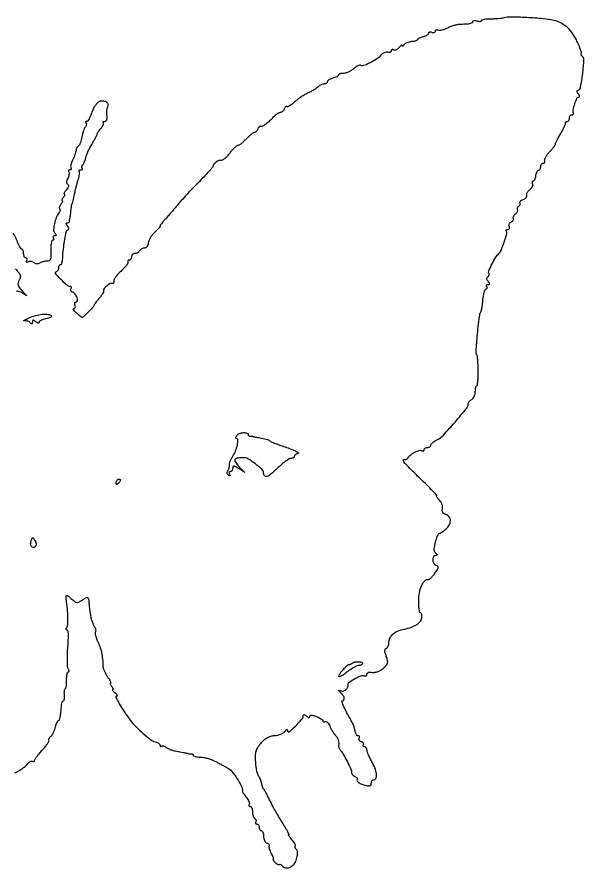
# Model space of a CAD drawing. Extents: x 0 to 511, y 0 to 408.
# Drawn here: x 253 to 510.6, y 22 to 408.4 of the extents above; entities that cross this region are included whole.
import ezdxf

# ---------------------------------------------------------------- set-up
doc = ezdxf.new("R2010")
doc.units = 0

msp = doc.modelspace()

# ---------------------------------------------------------------- linework, layer by layer
for points in [[(252, 65.197082, 0.017173), (253.819434, 66.208484, 0.017166), (255.565411, 67.342495, 0.017273), (257.01829, 68.435318, 0.062648), (257.818422, 69.26673, -0.047221), (258.391688, 69.900305, -0.063617), (259.023209, 70.345357, -0.079692), (259.613982, 70.546251, -0.182567), (260.068422, 70.457713, 0.082728), (260.424372, 70.312024, 0.161348), (260.726349, 70.341262, 0.182204), (260.927088, 70.538624, 0.108784), (261, 70.869781, -0.147231), (261.171442, 71.439383, -0.013751), (262.023257, 72.652393, -0.016729), (263.149237, 74.064393, -0.012377), (264.483427, 75.551105, 0.016025), (265.784063, 77.021869, 0.024503), (266.804825, 78.384184, 0.021516), (267.505483, 79.524368, 0.271805), (267.494438, 80.009, -0.179968), (267.418496, 80.3886, -0.074202), (267.579302, 80.896179, -0.060231), (267.936404, 81.446915, -0.045657), (268.446732, 81.955791, 0.072908), (269.039148, 82.614429, 0.030264), (269.642031, 83.651817, 0.029146), (270.163913, 84.86028, 0.033309), (270.515176, 86.069098, -0.020482), (270.810511, 87.192111, -0.030843), (271.166786, 88.139255, -0.031312), (271.531575, 88.833068, -0.261499), (271.829455, 89.000706, 0.322987), (272.256435, 89.309332, 0.030776), (272.604961, 90.627058, 0.022004), (272.934371, 92.762713, 0.005605), (273.276612, 96.25, -0.037555), (273.385906, 96.920046, -0.053855), (273.58887, 97.485938, -0.068023), (273.847777, 97.874456, -0.21501), (274.12623, 98, 0.305964), (274.376577, 98.169017, 0.054562), (274.537552, 98.741519, 0.042768), (274.602587, 99.556774, 0.025869), (274.546787, 100.524321, -0.02713), (274.49175, 101.522373, -0.035489), (274.555738, 102.433605, -0.03831), (274.714583, 103.151904, -0.182745), (274.966378, 103.479221, 0.196231), (275.231676, 103.843325, 0.024383), (275.423864, 104.82469, 0.025797), (275.539675, 106.065676, 0.018662), (275.545443, 107.4549, -0.022476), (275.561444, 108.813666, -0.036436), (275.710619, 109.958627, -0.042004), (275.952712, 110.780817, -0.309468), (276.272925, 111, 0.187233), (276.530833, 111.100086, 0.186078), (276.654554, 111.348248, 0.111308), (276.60563, 111.730906, 0.051222), (276.38534, 112.185523, -0.12393), (275.977506, 113.472097, -0.014983), (275.886485, 116.464734, -0.013429), (275.998484, 120.703695, -0.004782), (276.378908, 126.75, 0.025088), (276.406608, 127.995627, 0.040954), (276.290895, 129.045312, 0.050606), (276.067276, 129.78714, 0.303017), (275.748292, 130, -0.184436), (275.483051, 130.101286, -0.186795), (275.354597, 130.35297, -0.112674), (275.402083, 130.740844, -0.051884), (275.624596, 131.2016, 0.119891), (276.056379, 132.527009, 0.020917), (276.14762, 135.17367, 0.019303), (275.988309, 138.636865, 0.01033), (275.538423, 142.8964, -0.006381), (275.256402, 145.378751, -0.319025), (275.487033, 145.784115, -0.289684), (275.969619, 145.721981, -0.005618), (277.967808, 144.02792, 0.023943), (279.333006, 142.953931, 0.126904), (280.21363, 142.616176, 0.14662), (281.081124, 142.771693, 0.03563), (282.343324, 143.52792, -0.018027), (284.250978, 144.764066, -0.261026), (285.02728, 144.786007, -0.242502), (285.487966, 144.130469, -0.015827), (285.73913, 141.749651, 0.012559), (285.973645, 139.378206, 0.01229), (286.328223, 137.004283, 0.008406), (286.726474, 134.929688, 0.118537), (287.048489, 134.25, -0.069031), (287.13539, 134.105214, -0.018341), (287.232023, 133.853125, -0.018242), (287.321787, 133.555464, -0.017869), (287.390313, 133.25, 0.047426), (287.497311, 132.877521, 0.015601), (287.722559, 132.353125, 0.015382), (288.010191, 131.7836, 0.016827), (288.32433, 131.25, -0.057412), (288.587503, 130.706624, -0.054824), (288.725387, 130.109117, -0.059241), (288.724779, 129.549447, -0.108964), (288.575068, 129.121463, 0.172623), (288.460421, 128.588016, 0.030416), (288.658018, 127.566035, 0.029827), (289.051695, 126.34312, 0.02292), (289.619915, 125.06008, -0.036125), (290.613376, 122.646803, -0.027227), (291.361753, 119.876701, -0.025388), (291.849256, 116.829867, -0.021695), (292.058903, 113.584589, 0.071165), (292.212164, 112.653945, 0.02593), (292.680395, 111.399169, 0.025088), (293.342261, 110.060488, 0.027367), (294.117783, 108.834589, -0.015242), (294.843617, 107.746526, -0.029939), (295.340436, 106.832661, -0.040605), (295.583142, 106.181798, -0.497493), (295.445649, 106, 0.368716), (295.293092, 105.869798, 0.128651), (295.323643, 105.559375, 0.058885), (295.57001, 105.076323, 0.02587), (296, 104.5, -0.030635), (296.421572, 103.92359, -0.072686), (296.640216, 103.440625, -0.163714), (296.626535, 103.133799, -0.309798), (296.431315, 103, 0.447487), (296.308394, 102.862444, 0.136503), (296.426935, 102.568717, 0.048246), (296.867836, 102.096704, 0.018874), (297.55887, 101.531803, -0.029203), (298.224938, 100.963973, -0.089299), (298.572544, 100.485547, -0.261668), (298.553897, 100.183474, -0.24767), (298.283834, 100.031803, 0.544153), (297.944165, 99.475253, 0.016943), (299.431151, 96.637073, 0.01996), (301.644681, 93.07802, 0.012948), (304.469688, 89.13934, 0.033796), (306.960328, 86.27467, 0.018189), (310.382371, 83.079107, 0.015155), (313.795586, 80.293442, 0.102336), (315.75, 79.348782, -0.041653), (316.611055, 79.0543, -0.05314), (317.339063, 78.638465, -0.063314), (317.838889, 78.171324, -0.174934), (318, 77.724925, 0.065335), (318.047089, 77.366098, 0.193179), (318.193285, 77.170815, 0.241647), (318.407076, 77.155328, 0.096172), (318.657991, 77.324657, -0.16099), (319.002991, 77.498242, -0.085207), (319.486941, 77.487067, -0.070015), (320.032835, 77.29832, -0.055064), (320.555962, 76.953555, 0.068843), (321.697319, 76.245506, 0.029383), (323.38313, 75.612818, 0.023145), (325.616448, 75.033022, 0.011412), (328.5, 74.493691, -0.005328), (329.30239, 74.353696, -0.006263), (330.059375, 74.203465, -0.005555), (330.695097, 74.061605, -0.038235), (331, 73.964912, 0.05418), (331.244816, 73.895766, 0.025118), (331.573437, 73.857209, 0.02453), (331.926198, 73.851029, 0.031277), (332.25, 73.881579, -0.100328), (332.536198, 73.869154, -0.114396), (332.780098, 73.744901, -0.115282), (332.943154, 73.526934, -0.103077), (333.001396, 73.25, 0.300676), (333.199215, 72.951989, 0.036783), (333.978787, 72.687496, 0.033774), (335.052728, 72.485365, 0.021233), (336.326726, 72.388283, -0.035271), (337.81201, 72.23309, -0.021558), (339.533377, 71.85226, -0.021564), (341.214329, 71.324978, -0.03549), (342.575331, 70.720403, 0.000475), (343.916732, 70.008302, 0.000269), (345.542742, 69.148212, 0.000269), (347.182623, 68.283039, 0.000442), (348.570174, 67.553512, -0.097804), (350.629338, 65.894637, -0.032005), (352.947886, 62.739094, -0.031929), (354.842039, 59.31955, -0.10015), (355.469311, 56.78242, 0.116472), (355.58093, 56.38627, 0.017022), (356.013911, 55.664897, 0.018472), (356.596309, 54.834374, 0.014901), (357.280173, 53.98575, -0.036559), (357.918205, 53.119823, -0.046956), (358.364346, 52.237351, -0.054703), (358.574144, 51.464103, -0.179187), (358.471156, 50.95333, 0.087878), (358.326491, 50.589308, 0.166734), (358.366127, 50.280041, 0.178291), (358.582999, 50.073902, 0.102142), (358.940983, 50, -0.21355), (359.346036, 49.818735, -0.080145), (359.688914, 49.282961, -0.060972), (359.922367, 48.493585, -0.041462), (360, 47.559017, 0.038227), (360.075066, 46.578603, 0.041761), (360.298542, 45.650564, 0.045839), (360.625614, 44.900891, 0.129267), (361.016312, 44.489919, -0.090427), (361.360589, 44.179369, -0.095498), (361.565079, 43.77286, -0.099685), (361.598899, 43.334197, -0.108373), (361.457295, 42.930902, 0.090666), (361.318355, 42.57557, 0.169366), (361.362055, 42.273452, 0.176081), (361.581552, 42.071817, 0.098926), (361.940983, 42, -0.140337), (362.344827, 41.884374, -0.099915), (362.688914, 41.559375, -0.085131), (362.920655, 41.073318, -0.06887), (363, 40.5, 0.064853), (363.074694, 39.926543, 0.082425), (363.29375, 39.440625, 0.098894), (363.618646, 39.115568, 0.148195), (364, 39, -0.228458), (364.383013, 38.815358, -0.074175), (364.70625, 38.256406, -0.056489), (364.926911, 37.438017, -0.037645), (365, 36.468615, 0.054797), (365.111105, 35.457873, 0.05746), (365.438938, 34.512388, 0.064059), (365.922203, 33.769106, 0.125641), (366.494256, 33.36383, -0.050421), (367.033776, 33.091695, -0.079983), (367.419421, 32.748273, -0.11216), (367.596234, 32.391607, -0.200218), (367.545435, 32.073515, 0.178478), (367.456401, 31.63506, 0.029748), (367.640682, 30.780443, 0.029408), (367.992215, 29.756335, 0.022285), (368.491875, 28.6783, -0.013303), (368.990766, 27.6507, -0.024515), (369.332186, 26.786751, -0.025424), (369.514937, 26.142716, -0.481961), (369.40127, 26, 0.489237), (369.317632, 25.892411, 0.069229), (369.440952, 25.590207, 0.037619), (369.748969, 25.140832, 0.0175), (370.210573, 24.60496, 0.03871), (370.7542, 24.101216, 0.051774), (371.321246, 23.740548, 0.06261), (371.828038, 23.562422, 0.191382), (372.180902, 23.621272, -0.147721), (372.488922, 23.699965, -0.097739), (372.846297, 23.613248, -0.081665), (373.198928, 23.374128, -0.064684), (373.489919, 23.016312, 0.16143), (374.400909, 22.253464, 0.113175), (375.734092, 22.049744, 0.095492), (377.218241, 22.451187, 0.082896), (378.531718, 23.388861, 0.095335), (379.642114, 25.028396, 0.053684), (380.350095, 27.333905, 0.055227), (380.524228, 29.49682, 0.25194), (379.914518, 30.552831, -0.080868), (379.589152, 30.83531, -0.091709), (379.387108, 31.195211, -0.100721), (379.338233, 31.575338, -0.120753), (379.449108, 31.917655, 0.216752), (379.505221, 32.358258, 0.044757), (379.200546, 33.100133, 0.039537), (378.658847, 33.967683, 0.028213), (377.926464, 34.848556, -0.012957), (377.195913, 35.674626, -0.026198), (376.673361, 36.368013, -0.036018), (376.389106, 36.862835, -0.552884), (376.475233, 37, 0.527947), (376.590307, 37.16846, 0.015602), (376.192026, 38.101562, 0.018502), (375.575094, 39.311206, 0.010095), (374.73437, 40.75, -0.001788), (372.264112, 44.820738, -0.006513), (370.73899, 47.430713, -0.007847), (369.429737, 49.826665, -0.003564), (367.788593, 53, 0.004041), (366.87615, 54.760194, 0.005572), (366.026435, 56.325, 0.003629), (365.290395, 57.622932, 0.065895), (365.000926, 58, -0.094963), (364.785521, 58.316916, -0.020333), (364.545797, 58.940625, -0.020555), (364.323854, 59.697665, -0.018314), (364.154978, 60.5, 0.03341), (363.947165, 61.358021, 0.024076), (363.606896, 62.282826, 0.024459), (363.195874, 63.134543, 0.047409), (362.773667, 63.760683, -0.103149), (362.35408, 64.561847, -0.019036), (361.957685, 66.19009, -0.01971), (361.636726, 68.162379, -0.01683), (361.451072, 70.260683, -0.019873), (361.407373, 73.202897, -0.06375), (361.704044, 75.136828, -0.073181), (362.451939, 76.786498, -0.032222), (363.879011, 78.718619, -0.033746), (365.332638, 80.223563, -0.056043), (366.763381, 81.25214, -0.060997), (368.294945, 81.880791, -0.049454), (370.046628, 82.17936, 0.037584), (371.458014, 82.385645, 0.036025), (372.843417, 82.802515, 0.038211), (374.009172, 83.35231, 0.096356), (374.718197, 83.96074, -0.016659), (375.336167, 84.690264, -0.16995), (375.679229, 84.876788, -0.390927), (375.891867, 84.736253, -0.05447), (375.968197, 84.164151, 0.628522), (376.649488, 83.856026, 0.020985), (379.498192, 86.454457, 0.017474), (382.397911, 89.539738, 0.18183), (383, 91.140636, -0.134767), (383.106429, 91.528326, -0.28984), (383.371436, 91.663186, -0.124003), (383.824451, 91.50282, -0.026443), (384.5, 91, 0.029489), (385.145971, 90.525279, 0.11526), (385.608925, 90.358751, 0.267701), (385.884682, 90.477734, 0.16146), (386, 90.825536, -0.237992), (386.20405, 91.229946, -0.158305), (386.706406, 91.397655, -0.068305), (387.604269, 91.281921, -0.017711), (389, 90.850155, -0.026743), (390.148833, 90.379396, -0.036827), (391.11875, 89.829205, -0.040427), (391.809663, 89.281349, -0.207807), (392, 88.843158, 0.123724), (392.079494, 88.526817, 0.188219), (392.292501, 88.345091, 0.149757), (392.614831, 88.333182, 0.073432), (392.995747, 88.497371, -0.254919), (393.469208, 88.523138, -0.082655), (394.064003, 88.107625, -0.058755), (394.685657, 87.336856, -0.036144), (395.234083, 86.306388, 0.017429), (395.802338, 85.135044, 0.014696), (396.482276, 83.936207, 0.014947), (397.167931, 82.878653, 0.039311), (397.738337, 82.178571, -0.053684), (398.507485, 81.177236, -0.064927), (398.988221, 80.095104, -0.064526), (399.177227, 78.92029, -0.052106), (399.083334, 77.64474, 0.110121), (399.100948, 77.223227, 0.038002), (399.30379, 76.644448, 0.03557), (399.632292, 76.01982, 0.034376), (400.049386, 75.440493, -0.04501), (401.42722, 73.438424, -0.013726), (403.144871, 70.181843, -0.010483), (404.686483, 66.881116, -0.104371), (405, 65.395547, 0.114937), (405.115647, 64.899105, 0.06573), (405.459243, 64.384835, 0.06022), (405.965586, 63.931501, 0.060954), (406.563382, 63.614052, -0.061531), (407.120021, 63.317637, -0.092413), (407.503714, 62.92531, -0.120994), (407.657592, 62.502648, -0.167004), (407.569126, 62.111848, 0.317663), (407.613313, 61.395304, 0.090734), (408.504187, 60.624803, 0.05579), (410.113102, 59.905084, 0.028846), (412.25, 59.356043, 0.07379), (412.9544, 59.323261, 0.120748), (413.514598, 59.522144, 0.137889), (413.871405, 59.932862, 0.110756), (414, 60.506275, -0.057862), (414.066336, 61.077581, -0.077062), (414.262322, 61.561218, -0.09589), (414.552365, 61.885301, -0.163836), (414.893011, 62, 0.274752), (416.002992, 62.659741, 0.137568), (416.379963, 64.308043, 0.076531), (415.867729, 66.817593, 0.038906), (414.516195, 69.749944, -0.011906), (413.552797, 71.574331, -0.014363), (412.739132, 73.333081, -0.013039), (412.140036, 74.83952, -0.088338), (412, 75.625953, 0.075502), (411.920272, 76.150929, 0.089034), (411.688914, 76.596374, 0.100716), (411.344848, 76.894151, 0.128869), (410.940983, 77, -0.093902), (410.579271, 77.068535, -0.172183), (410.355576, 77.262969, -0.17347), (410.305453, 77.553712, -0.095482), (410.435239, 77.895215, 0.167719), (410.522492, 78.283155, 0.120855), (410.368432, 78.703042, 0.092131), (409.985664, 79.093118, 0.061252), (409.430874, 79.388152, -0.069662), (408.88198, 79.691952, -0.099962), (408.513622, 80.106118, -0.123645), (408.381589, 80.56249, -0.148363), (408.495635, 80.992937, 0.070652), (408.66428, 81.378314, 0.145792), (408.658378, 81.704175, 0.189582), (408.483754, 81.919074, 0.129138), (408.175648, 82, -0.20803), (407.599978, 82.250348, -0.077381), (407.09388, 82.996621, -0.045785), (406.625963, 84.278635, -0.014699), (406.16548, 86.253659, 0.067275), (405.992191, 86.753027, 0.002929), (405.146573, 88.400481, 0.004935), (404.110478, 90.343191, 0.003496), (402.911026, 92.503659, -0.014246), (401.798741, 94.612711, -0.026706), (401.04207, 96.38545, -0.030445), (400.655155, 97.68603, -0.482772), (400.904542, 98, 0.272009), (401.578087, 98.395698, 0.188492), (401.700736, 99.292957, 0.098578), (401.117754, 100.553186, 0.061043), (400, 101.748837, -0.003777), (399.09957, 102.514484, -0.274715), (399.04049, 102.691361, -0.443158), (399.164842, 102.763, -0.005384), (400.148849, 102.43428, 0.148324), (401.271723, 102.390832, 0.112476), (402.371081, 102.962939, 0.103686), (403.180306, 104.004933, 0.108851), (403.484687, 105.266014, -0.234874), (404.083817, 106.412987, -0.028542), (406.546382, 107.994778, -0.029736), (409.189354, 109.285997, -0.192682), (410.642948, 109.306772, 0.076346), (411.161592, 109.19405, 0.124714), (411.601366, 109.277048, 0.152122), (411.891988, 109.54061, 0.133855), (412, 109.936848, -0.111929), (412.09662, 110.363056, -0.114453), (412.367188, 110.701937, -0.108377), (412.772917, 110.89953, -0.091862), (413.25, 110.925354, 0.043587), (415.071854, 110.848767, 0.06379), (416.651115, 111.123944, 0.061548), (418.150385, 111.798627, 0.03741), (419.73382, 112.93046, 0.036163), (420.936575, 114.091301, 0.131697), (421.412059, 115.029801, 0.112915), (421.391873, 116.162605, 0.023187), (420.818101, 118.091951, -0.016439), (420.304874, 119.736193, -0.068624), (420.168002, 120.762001, -0.139728), (420.352688, 121.399347, -0.174062), (420.834281, 121.778094, 0.145913), (421.280906, 122.091268, 0.063862), (421.65757, 122.716892, 0.055484), (421.913609, 123.534364, 0.048206), (422, 124.428346, -0.117413), (422.494237, 126.504025, -0.097838), (423.89252, 128.296174, -0.081492), (426.121438, 129.664415, -0.053713), (429.017773, 130.499146, 0.043254), (432.204447, 131.345947, 0.064883), (434.759531, 132.662441, 0.082622), (436.426323, 134.279396, 0.160278), (437, 136.023053, 0.036107), (436.945243, 136.780322, 0.054539), (436.779688, 137.419783, 0.071322), (436.537469, 137.858239, 0.234502), (436.25, 138.001742, -0.353033), (435.954998, 138.240822, -0.01789), (435.724202, 139.544648, -0.022068), (435.562193, 141.239548, -0.013424), (435.513241, 143.251742, -0.041527), (435.82969, 146.942577, -0.058753), (436.758947, 150.103736, -0.075828), (438.105081, 152.276626, -0.219629), (439.672453, 153, 0.1507), (440.263337, 153.182231, 0.03226), (441.119486, 153.850538, 0.030975), (442.048811, 154.787005, 0.025221), (442.925553, 155.895449, 0.013494), (444.00961, 157.508265, 0.100957), (444.335698, 158.365293, 0.238682), (444.157832, 158.927794, 0.107799), (443.493647, 159.364064, -0.186829), (442.470514, 160.290438, -0.103683), (442.033234, 161.941098, -0.124838), (442.327998, 163.42525, -0.285958), (443.25, 164.015313, 0.041626), (443.737987, 164.062035, 0.285136), (443.909362, 164.216699, 0.275369), (443.849741, 164.444168, 0.03978), (443.466542, 164.765313, -0.10782), (442.820334, 165.475904, -0.128119), (442.580605, 166.347798, -0.054948), (442.716379, 167.753156, -0.006852), (443.385911, 170.75, -0.020975), (443.737838, 171.995159, -0.031321), (444.157305, 173.045312, -0.03206), (444.583136, 173.812458, -0.255331), (444.926446, 174, 0.123962), (445.347737, 174.106078, 0.018885), (446.100964, 174.548518, 0.020159), (446.966406, 175.15233, 0.016242), (447.84699, 175.867295, 0.084313), (449.390796, 177.744999, 0.128359), (449.939907, 179.77185, 0.163358), (449.385722, 181.474845, 0.157534), (447.908579, 182.529016, -0.058641), (446.983336, 182.947185, -0.12356), (446.430891, 183.501957, -0.130271), (446.222678, 184.230594, -0.068867), (446.334366, 185.170616, 0.088489), (446.408529, 186.104342, 0.062341), (446.176343, 187.134047, 0.057449), (445.667691, 188.157933, 0.052436), (444.925787, 189.074213, -0.017701), (444.236467, 189.814147, -0.039156), (443.778263, 190.4343, -0.077892), (443.603191, 190.845417, -0.48859), (443.72362, 191, 0.655519), (443.809019, 191.196322, 0.00317), (441.818989, 193.304723, 0.007384), (439.326782, 195.835947, 0.004126), (436.22362, 198.845866, -0.005998), (431.562411, 203.401009, -0.021841), (428.76889, 206.452846, -0.1981), (428.496025, 207.315284, -0.559246), (428.93854, 207.537985, 0.14443), (429.359074, 207.423092, 0.101909), (429.83975, 207.532245, 0.085618), (430.308127, 207.850779, 0.067505), (430.68854, 208.332983, -0.096082), (431.883863, 209.68297, -0.048127), (433.82456, 210.895185, -0.047458), (435.808854, 211.658684, -0.209496), (437.020667, 211.487227, 0.084852), (437.394762, 211.335951, 0.163654), (437.712321, 211.370848, 0.180623), (437.923662, 211.584689, 0.105925), (438, 211.940983, -0.140337), (438.115626, 212.344827, -0.099915), (438.440625, 212.688914, -0.085131), (438.926682, 212.920655, -0.06887), (439.5, 213, 0.063109), (440.073518, 213.072678, 0.081166), (440.559375, 213.286206, 0.098302), (440.88449, 213.602744, 0.151849), (441, 213.97432, -0.182173), (441.176652, 214.443076, -0.034916), (441.834178, 215.093804, -0.033107), (442.752427, 215.783503, -0.025197), (443.839756, 216.417134, 0.084899), (446.735735, 218.603359, 0.01059), (452.030372, 224.477188, 0.007218), (457.247827, 230.697156, 0.172566), (458, 232.811629, -0.11884), (458.116399, 233.294444, -0.052441), (458.477344, 233.847864, -0.047812), (459.003361, 234.381441, -0.046728), (459.625, 234.810015, 0.103), (460.247389, 235.350937, 0.055238), (460.772656, 236.227863, 0.051609), (461.12934, 237.282313, 0.055822), (461.25, 238.359706, -0.024406), (461.299419, 239.371525, -0.038845), (461.450443, 240.224414, -0.045868), (461.668454, 240.831858, -0.291495), (461.93236, 241, 0.378158), (462.202483, 241.238389, 0.008895), (462.397428, 243.055693, 0.015172), (462.530268, 245.314893, 0.009147), (462.55736, 247.998104, 0.007467), (462.495284, 250.681486, 0.012381), (462.35314, 252.941072, 0.006009), (462.167753, 254.796169, 0.380912), (461.942691, 254.998104, -0.344177), (461.740915, 255.156769, -0.033861), (461.626718, 255.807256, -0.03155), (461.588487, 256.695588, -0.018935), (461.649643, 257.75, 0.001492), (461.786259, 259.217646, 0.000398), (461.994898, 261.55472, 0.000404), (462.22777, 264.211347, 0.000417), (462.453889, 266.840535, -0.008208), (462.70882, 269.346662, -0.010673), (463.028822, 271.631739, -0.008514), (463.367749, 273.521025, -0.090002), (463.65283, 274.247284, 0.080548), (463.931572, 274.919985, 0.012199), (464.232813, 276.349565, 0.013404), (464.504239, 278.069979, 0.011236), (464.701898, 279.906749, -0.018813), (464.921258, 281.690676, -0.026867), (465.259481, 283.249259, -0.025513), (465.656037, 284.452225, -0.219763), (466.052236, 284.83541, 0.108617), (466.37451, 285.034081, 0.124618), (466.564354, 285.340954, 0.119931), (466.589292, 285.710771, 0.095838), (466.447214, 286.08541, -0.107481), (466.324199, 286.433794, -0.181502), (466.395062, 286.731339, -0.162396), (466.654635, 286.931103, -0.083679), (467.063428, 287, 0.072722), (467.573634, 287.074601, 0.32945), (467.743413, 287.300778, 0.156189), (467.619964, 287.696402, 0.0201), (467.073886, 288.410972, -0.042246), (466.600925, 289.090157, -0.118701), (466.437769, 289.641842, -0.164411), (466.565939, 290.096706, -0.104543), (466.967754, 290.480071, 0.087896), (467.329825, 290.803388, 0.09461), (467.547504, 291.223682, 0.100067), (467.5881, 291.67476, 0.111423), (467.446024, 292.087336, -0.248743), (467.377088, 293.130548, -0.012351), (468.909564, 296.333159, -0.018842), (470.624429, 299.408387, -0.080576), (471.984666, 301, 0.123877), (472.947165, 302.343991, 0.012185), (474.325343, 306.112312, 0.009225), (475.564566, 310.010436, 0.213907), (475.414732, 311.137966, -0.114441), (475.30393, 311.466067, -0.184904), (475.38098, 311.746778, -0.156856), (475.642057, 311.93556, -0.078883), (476.047972, 312, 0.138841), (476.447846, 312.113221, 0.15249), (476.711709, 312.416315, 0.122057), (476.790878, 312.875454, 0.073695), (476.670131, 313.417241, -0.105007), (476.577456, 314.002065, -0.099159), (476.726735, 314.587278, -0.096433), (477.095244, 315.082533, -0.093374), (477.626524, 315.410178, 0.063695), (478.159219, 315.696797, 0.094547), (478.52381, 316.079304, 0.121958), (478.665931, 316.494, 0.161643), (478.574393, 316.87963, -0.163901), (478.473555, 317.312908, -0.079), (478.618436, 317.871163, -0.065178), (478.975549, 318.464534, -0.051578), (479.5, 319, 0.047102), (480.0282, 319.529745, 0.061499), (480.39539, 320.106464, 0.075522), (480.556776, 320.640718, 0.175823), (480.472678, 321.044209, -0.125487), (480.359477, 321.405157, -0.100779), (480.419142, 321.809105, -0.090161), (480.643616, 322.194551, -0.077662), (481, 322.5, 0.081774), (481.354263, 322.808688, 0.092121), (481.573358, 323.20303, 0.100675), (481.624846, 323.620427, 0.119472), (481.501791, 323.997102, -0.232167), (481.464768, 324.376313, -0.109881), (481.7399, 324.798266, -0.073538), (482.29697, 325.202124, -0.043313), (483.057801, 325.518345, 0.059722), (483.820164, 325.86488, 0.082088), (484.390229, 326.354616, 0.103466), (484.684872, 326.905632, 0.164267), (484.663266, 327.435131, -0.141266), (484.613683, 328.012054, -0.071496), (484.857364, 328.706022, -0.062043), (485.340454, 329.405577, -0.054548), (486, 330, 0.058458), (486.656773, 330.601267, 0.064285), (487.132453, 331.320516, 0.073037), (487.364104, 332.04342, 0.133459), (487.302067, 332.65521, -0.057795), (487.170084, 333.170062, -0.102758), (487.200277, 333.604968, -0.148624), (487.382891, 333.890374, -0.178487), (487.680207, 334, 0.21603), (488.03516, 334.160868, 0.06911), (488.361184, 334.656587, 0.054433), (488.612795, 335.379363, 0.037781), (488.742763, 336.235189, -0.042128), (488.884383, 337.11615, -0.048871), (489.168478, 337.916059, -0.055603), (489.542732, 338.526456, -0.148052), (489.955567, 338.818522, 0.109078), (490.354882, 339.057366, 0.070134), (490.693198, 339.480545, 0.065341), (490.921928, 340.015744, 0.068453), (491, 340.583333, -0.074884), (491.081523, 341.124612, -0.088699), (491.318229, 341.583854, -0.100682), (491.670199, 341.890855, -0.129866), (492.083333, 342, 0.116604), (492.465792, 342.090422, 0.141651), (492.735313, 342.339374, 0.128842), (492.846113, 342.714295, 0.088437), (492.781562, 343.155314, -0.178297), (492.801273, 343.788174, -0.033033), (493.316615, 344.854843, -0.031754), (494.120053, 346.082248, -0.024272), (495.143804, 347.318588, 0.011325), (496.186701, 348.513676, 0.016561), (497.044747, 349.61531, 0.011997), (497.69218, 350.552341, 0.204066), (497.757122, 350.913274, -0.166207), (497.797843, 351.300327, -0.007764), (498.378266, 352.502649, -0.012122), (499.135969, 353.924822, -0.008346), (500.059866, 355.5, 0.011964), (500.975274, 357.086902, 0.016892), (501.707892, 358.545312, 0.013072), (502.233997, 359.770507, 0.176598), (502.248319, 360.25, -0.134142), (502.233171, 360.535325, -0.144204), (502.366694, 360.779688, -0.119718), (502.636538, 360.943641, -0.077071), (503, 361, 0.148195), (503.381354, 361.115568, 0.098894), (503.70625, 361.440625, 0.082425), (503.925306, 361.926543, 0.064853), (504, 362.5, -0.064853), (504.074694, 363.073457, -0.082425), (504.29375, 363.559375, -0.098894), (504.618646, 363.884432, -0.148195), (505, 364, 0.076215), (505.367783, 364.056389, 0.111203), (505.650291, 364.220312, 0.133136), (505.803026, 364.464569, 0.13655), (505.809501, 364.75, -0.114612), (505.776068, 366.379914, -0.027761), (506.482089, 368.999848, -0.022081), (507.427938, 371.490848, -0.299434), (508.2019, 372, 0.150487), (508.547072, 372.106295, 0.271252), (508.670132, 372.365283, 0.121532), (508.522834, 372.798058, 0.030706), (508.080707, 373.402754, -0.040019), (507.641713, 374.027221, -0.112859), (507.480987, 374.532512, -0.186552), (507.590613, 374.905776, -0.147969), (507.934769, 375.152754, 0.273497), (509.124064, 376.541453, 0.013449), (510.046489, 382.755347, 0.013382), (510.634434, 389.011033, 0.277881), (509.807116, 390.619209, -0.085954), (509.520779, 390.872922, -0.093874), (509.347055, 391.20095, -0.100311), (509.31192, 391.551499, -0.113867), (509.420158, 391.870813, 0.217403), (509.485346, 392.387801, 0.012104), (508.950784, 393.964271, 0.016874), (508.182978, 395.859748, 0.011401), (507.18647, 397.968698, 0.040794), (505.153753, 401.315894, 0.057295), (502.794562, 403.890473, 0.062011), (500.073101, 405.715394, 0.060543), (496.965453, 406.835338, 0.033645), (492.092755, 407.610156, 0.010139), (484.606527, 408.136182, 0.007432), (477.153599, 408.397205, 0.082106), (474.209486, 407.971197, -0.045087), (473.277616, 407.765323, -0.011809), (471.753724, 407.606721, -0.011899), (470.002493, 407.50804, -0.011928), (468.25, 407.492901, 0.018744), (466.620881, 407.456618, 0.030534), (465.248438, 407.290014, 0.03154), (464.238556, 407.037618, 0.326631), (464, 406.711401, -0.268768), (463.842372, 406.439342, -0.104183), (463.4125, 406.300254, -0.06629), (462.766648, 406.317746, -0.036984), (462, 406.5, 0.04261), (461.233606, 406.673122, 0.075592), (460.5875, 406.66414, 0.117594), (460.160453, 406.484135, 0.238835), (460, 406.167388, -0.267401), (459.782343, 405.789502, -0.053865), (459.045313, 405.462113, -0.043715), (457.995187, 405.223954, -0.028144), (456.75, 405.124913, 0.014157), (453.926564, 404.979626, 0.037351), (451.927197, 404.668463, 0.043206), (450.169341, 404.094855, 0.025143), (448.171859, 403.124904, -0.039375), (447.175992, 402.675849, -0.037968), (446.109939, 402.381949, -0.040459), (445.131271, 402.271645, -0.099771), (444.421859, 402.391612, 0.066885), (443.877953, 402.520593, 0.11451), (443.417671, 402.460996, 0.152331), (443.114659, 402.226251, 0.153523), (443, 401.861626, -0.163532), (442.878421, 401.499837, -0.151303), (442.559375, 401.271065, -0.109632), (442.07401, 401.220718, -0.062927), (441.5, 401.361626, 0.054716), (440.925574, 401.512645, 0.098337), (440.440625, 401.489213, 0.146126), (440.122603, 401.30094, 0.188712), (440, 400.987667, -0.2009), (439.829022, 400.579313, -0.053798), (439.265625, 400.132722, -0.045658), (438.457143, 399.7205, -0.033602), (437.5, 399.410644, 0.023788), (436.542346, 399.121244, 0.034709), (435.734375, 398.769664, 0.037402), (435.152389, 398.409163, 0.239805), (435, 398.1097, -0.278569), (434.834033, 397.834925, -0.040732), (434.208643, 397.568557, -0.036289), (433.338295, 397.347538, -0.023396), (432.306018, 397.213255, 0.039425), (431.216798, 397.03593, 0.039656), (430.171123, 396.690027, 0.042682), (429.313575, 396.239157, 0.109347), (428.82133, 395.745147, -0.032122), (428.514804, 395.324739, -0.129692), (428.258397, 395.142219, -0.350427), (428.090923, 395.196498, -0.142705), (428.015313, 395.44113, 0.342991), (427.877898, 395.612068, 0.20731), (427.608436, 395.564155, 0.065546), (427.17197, 395.18465, 0.023208), (426.651704, 394.538354, -0.056718), (426.050449, 393.886035, -0.072019), (425.361157, 393.445186, -0.087512), (424.693735, 393.274311, -0.158721), (424.151704, 393.406242, 0.077973), (423.711379, 393.591341, 0.155733), (423.338313, 393.566431, 0.185505), (423.091022, 393.339498, 0.11588), (423, 392.952028, -0.151893), (422.876929, 392.556253, -0.152432), (422.551269, 392.300731, -0.115325), (422.056722, 392.234502, -0.067577), (421.472406, 392.372215, 0.126834), (420.746657, 392.455374, 0.071409), (419.889382, 392.208107, 0.06167), (419.010708, 391.67352, 0.050656), (418.222406, 390.907624, -0.074284), (416.336267, 389.240246, -0.03136), (413.383018, 387.576985, -0.025915), (410.418923, 386.329374, -0.228916), (409.04521, 386.472059, 0.203582), (408.630475, 386.535546, 0.047104), (407.950926, 386.292168, 0.041247), (407.159764, 385.838654, 0.03025), (406.362397, 385.21542, -0.034955), (404.921524, 384.110871, -0.048689), (403.486299, 383.351144, -0.049954), (401.960686, 382.896346, -0.039603), (400.25, 382.70614, 0.055827), (399.771873, 382.637247, 0.073684), (399.367188, 382.465315, 0.091458), (399.095352, 382.221429, 0.165777), (399, 381.941741, -0.231952), (398.8431, 381.621722, -0.040832), (398.265625, 381.245446, -0.036901), (397.45756, 380.882546, -0.025614), (396.5, 380.589356, 0.034719), (395.542915, 380.277157, 0.046776), (394.734375, 379.858059, 0.05533), (394.172385, 379.401511, 0.196992), (394, 378.980948, -0.144111), (393.889896, 378.60687, -0.09947), (393.580357, 378.288153, -0.083832), (393.11751, 378.073386, -0.066893), (392.571429, 378, 0.071665), (391.928654, 377.907395, 0.037976), (391.17433, 377.621668, 0.036845), (390.432345, 377.205014, 0.046847), (389.821429, 376.71206, -0.0429), (389.082156, 376.105855, -0.012883), (387.860045, 375.31334, -0.012811), (386.436883, 374.491066, -0.013564), (385, 373.759057, 0.023117), (383.467584, 372.94115, 0.014501), (381.751884, 371.852313, 0.014551), (380.121691, 370.679633, 0.025644), (378.857477, 369.606186, -0.021431), (377.802479, 368.694984, -0.034124), (376.819663, 368.020704, -0.03742), (376.015501, 367.623995, -0.300833), (375.631016, 367.702318, 0.245878), (375.357538, 367.787876, 0.135374), (375.033392, 367.632055, 0.080357), (374.700314, 367.231123, 0.041634), (374.41655, 366.643128, -0.057574), (374.088283, 366.014781, -0.058776), (373.627326, 365.482669, -0.064924), (373.10978, 365.121066, -0.120625), (372.615252, 365, 0.104375), (372.052292, 364.881187, 0.034762), (371.303158, 364.485937, 0.032842), (370.511099, 363.919706, 0.031993), (369.792611, 363.25, -0.015598), (367.795734, 361.262509, -0.02834), (366.027737, 359.787842, -0.030969), (364.574911, 358.843039, -0.210219), (363.742412, 358.759275, 0.17996), (363.393885, 358.744634, 0.084932), (363.008651, 358.499039, 0.067325), (362.645756, 358.067617, 0.049662), (362.365186, 357.509275, -0.047551), (362.078098, 356.931914, -0.053432), (361.696385, 356.44335, -0.060782), (361.28251, 356.109083, -0.140405), (360.901709, 356, 0.153278), (360.407026, 355.844703, 0.016551), (359.434993, 355.11875, 0.019097), (358.313004, 354.148963, 0.01428), (357.150435, 353, -0.016481), (355.977756, 351.851202, -0.021308), (354.825123, 350.88125, -0.019649), (353.818124, 350.165923, -0.145603), (353.260426, 350, 0.171032), (352.713961, 349.807441, 0.020782), (351.741853, 348.956331, 0.022731), (350.639996, 347.807787, 0.016901), (349.527437, 346.447084, -0.024026), (348.405623, 345.114266, -0.033905), (347.275781, 344.050424, -0.036029), (346.278907, 343.345484, -0.219746), (345.667676, 343.277441, 0.183564), (344.686377, 343.236857, 0.059996), (343.411174, 342.499479, 0.05986), (342.340479, 341.474279, 0.173594), (342, 340.523154, -0.184016), (341.845437, 340.117405, -0.002452), (340.017187, 338.08606, -0.00662), (337.83719, 335.750539, -0.004254), (335.25, 333.096887, 0.004514), (332.433756, 330.205294, 0.004001), (329.55363, 327.145548, 0.004019), (327.004647, 324.349047, 0.012257), (325.336827, 322.395162, -0.003892), (323.972868, 320.742034, -0.003186), (322.489831, 318.995549, -0.003219), (321.105372, 317.406858, -0.008475), (320.086827, 316.291813, 0.012358), (319.287547, 315.403046, 0.016715), (318.613005, 314.559098, 0.013723), (318.102575, 313.834084, 0.147552), (318, 313.494065, -0.168543), (317.881135, 313.151457, -0.011918), (317.225647, 312.36004, -0.015768), (316.373741, 311.440242, -0.01119), (315.363906, 310.461452, 0.03891), (314.346713, 309.359909, 0.034674), (313.468704, 308.072408, 0.036354), (312.843226, 306.798814, 0.083559), (312.613906, 305.759201, -0.060448), (312.460708, 304.872717, -0.082293), (312.103954, 304.145518, -0.09939), (311.59517, 303.669287, -0.139452), (311, 303.5, 0.072588), (310.366962, 303.407611, 0.052055), (309.705716, 303.132812, 0.052163), (309.117106, 302.728297, 0.073964), (308.70031, 302.25, -0.071823), (308.287113, 301.771735, -0.051987), (307.7095, 301.367188, -0.052215), (307.064321, 301.092306, -0.074746), (306.45031, 301, 0.102534), (305.896887, 300.885305, 0.098701), (305.426029, 300.559375, 0.097084), (305.110536, 300.072534, 0.095649), (305, 299.5, -0.06887), (304.920655, 298.926682, -0.085131), (304.688914, 298.440625, -0.099915), (304.344827, 298.115626, -0.140337), (303.940983, 298, 0.087343), (303.576257, 297.935797, 0.166207), (303.346878, 297.751105, 0.178708), (303.288216, 297.475632, 0.102787), (303.405628, 297.152698, -0.275243), (303.413881, 296.649199, -0.03089), (302.757724, 295.653252, -0.030544), (301.754266, 294.474842, -0.019925), (300.464645, 293.238032, 0.024421), (299.13841, 291.943028, 0.028617), (298.017739, 290.588678, 0.02949), (297.219144, 289.356582, 0.12975), (297, 288.526317, -0.052469), (296.937705, 287.934321, -0.11387), (296.745509, 287.522278, -0.187379), (296.461537, 287.353166, -0.182031), (296.133647, 287.417402, 0.289327), (295.232429, 287.408661, 0.045535), (293.769737, 286.264104, 0.045471), (292.51299, 284.845383, 0.227508), (292.321259, 283.830121, -0.190032), (292.275655, 283.434735, -0.018983), (291.786557, 282.596874, -0.02175), (291.098824, 281.612539, -0.015593), (290.25, 280.572515, 0.00796), (289.387961, 279.54861, 0.011467), (288.660937, 278.613644, 0.007367), (288.087178, 277.815474, 0.153316), (288, 277.537848, -0.191797), (287.772941, 276.967696, -0.003528), (285.484114, 274.583725, -0.003445), (283.15844, 272.22803, -0.198788), (282.607555, 272, -0.160204), (282.413472, 272.063824, -0.00472), (281.717202, 272.5875, -0.009003), (280.905518, 273.233604, -0.006036), (280, 274, -0.022628), (279.189995, 274.769404, -0.057861), (278.700851, 275.4125, -0.157987), (278.610717, 275.813164, -0.387487), (278.815606, 276, 0.155651), (279.195198, 276.121102, 0.15217), (279.438669, 276.440625, 0.113454), (279.498772, 276.926154, 0.066002), (279.361626, 277.5, -0.058834), (279.215691, 278.074222, -0.1042), (279.252783, 278.559375, -0.149307), (279.461611, 278.877849, -0.17526), (279.799392, 279, 0.382812), (280.419032, 279.555871, 0.107268), (280.269974, 280.965805, 0.075972), (279.459948, 282.55769, 0.146545), (278.338076, 283.423762, -0.074538), (277.825086, 283.714226, -0.103892), (277.486362, 284.116579, -0.124152), (277.373845, 284.565337, -0.138934), (277.495635, 284.992937, 0.059549), (277.67528, 285.37992, 0.124663), (277.697556, 285.708867, 0.18643), (277.564282, 285.926702, 0.159679), (277.309017, 286.015973, -0.173876), (275.693507, 286.63154, -0.022074), (272.930327, 289.218657, -0.021416), (270.521764, 291.902869, -0.520322), (270.75, 292.724206, 0.09139), (271.227808, 292.999356, 0.068635), (271.632812, 293.45284, 0.067367), (271.906421, 294.008708, 0.080894), (272, 294.583333, -0.05581), (272.060677, 295.125237, -0.075325), (272.240341, 295.583854, -0.094658), (272.506034, 295.891414, -0.168968), (272.818182, 296, 0.264179), (273.141086, 296.183409, 0.052936), (273.428896, 296.807813, 0.043316), (273.645938, 297.696417, 0.028085), (273.748273, 298.75, -0.016568), (274.075264, 303.172407, -0.018171), (274.689232, 307.428244, -0.011435), (275.436212, 311.066786, -0.254652), (276.126351, 311.847246, 0.183423), (276.413355, 312.094357, 0.154949), (276.489338, 312.49012, 0.097942), (276.320685, 313.011175, 0.04614), (275.919293, 313.597246, -0.023397), (275.412487, 314.269567, -0.143321), (275.27956, 314.678271, -0.31457), (275.434193, 314.914396, -0.095656), (275.877555, 315, 0.06625), (276.297888, 315.055939, 0.094521), (276.635496, 315.220312, 0.118556), (276.83834, 315.464482, 0.154667), (276.881579, 315.75, -0.036564), (276.854475, 316.073816, -0.02853), (276.870937, 316.426563, -0.029275), (276.924667, 316.75489, -0.060191), (277.011643, 317, 0.072897), (277.121734, 317.337076, 0.006273), (277.264331, 318.234375, 0.008172), (277.404132, 319.314542, 0.006248), (277.52292, 320.5, -0.005693), (277.636891, 321.650254, -0.009396), (277.762466, 322.61875, -0.003514), (277.889334, 323.43197, -0.367583), (277.969367, 323.5, 0.331999), (278.114341, 323.608187, 0.010802), (278.31764, 324.351433, 0.007735), (278.627695, 325.676087, 0.000699), (279.346796, 329, -0.008033), (279.620967, 330.183072, -0.003814), (280.010133, 331.698201, -0.003779), (280.441228, 333.276692, -0.005348), (280.850603, 334.674727, 0.02016), (281.178823, 335.932619, 0.027743), (281.364285, 337.085864, 0.0271), (281.410815, 338.019545, 0.197771), (281.24194, 338.424727, -0.17902), (281.142185, 338.6416, -0.254933), (281.22732, 338.831014, -0.121159), (281.526673, 338.960416, -0.041742), (282, 339, 0.048683), (282.467073, 339.045585, 0.145465), (282.748382, 339.193285, 0.26049), (282.812436, 339.408911, 0.142069), (282.675343, 339.657991, -0.153212), (282.497752, 339.997998, -0.08698), (282.495992, 340.466529, -0.072507), (282.666257, 340.989893, -0.058425), (282.988775, 341.486475, 0.051443), (283.382918, 342.075228, 0.025513), (283.762995, 342.89076, 0.025014), (284.074294, 343.784733, 0.033419), (284.26029, 344.623347, -0.054814), (284.531059, 345.637272, -0.014747), (285.180694, 347.173923, -0.014753), (286.026916, 348.886357, -0.01478), (286.972177, 350.544863, 0.006482), (287.900231, 352.112143, 0.008857), (288.69255, 353.548967, 0.00621), (289.316382, 354.765554, 0.095469), (289.441987, 355.21758, -0.106775), (289.56011, 355.608543, -0.017114), (289.972889, 356.296567, -0.018261), (290.525031, 357.084675, -0.015116), (291.167848, 357.883065, 0.030395), (291.764121, 358.671789, 0.045614), (292.174065, 359.430474, 0.056086), (292.362807, 360.057977, 0.246179), (292.251182, 360.415485, -0.154213), (292.136337, 360.636415, -0.26), (292.203215, 360.828299, -0.136488), (292.471401, 360.959634, -0.046055), (292.9087, 361, 0.198521), (293.393945, 361.200568, 0.11379), (293.735863, 361.745575, 0.073931), (293.899682, 362.615668, 0.03577), (293.862212, 363.750601, -0.026449), (293.803493, 364.887002, -0.026196), (293.864699, 366.02694, -0.027137), (294.024495, 367.015357, -0.084962), (294.275835, 367.637294, 0.219612), (294.41682, 368.794705, 0.179168), (293.638268, 369.786094, 0.126), (292.122939, 370.254543, 0.103393), (290.444432, 369.988984, 0.105475), (289.530236, 369.39896, 0.04454), (288.58589, 368.274295, 0.039707), (287.719063, 366.795099, 0.032993), (287.034372, 365.104149, -0.020713), (286.442237, 363.531931, -0.03012), (285.782072, 362.205594, -0.030199), (285.142741, 361.234934, -0.236249), (284.673274, 361, 0.07008), (284.335131, 360.952372, 0.203678), (284.155642, 360.806715, 0.233741), (284.149668, 360.593274, 0.088768), (284.324657, 360.342009, -0.148892), (284.504459, 360.004742, -0.087845), (284.513173, 359.544515, -0.073894), (284.352905, 359.033347, -0.060418), (284.042427, 358.551121, 0.072371), (283.640121, 357.892337, 0.019369), (283.200716, 356.742474, 0.019209), (282.798009, 355.382391, 0.018769), (282.49734, 353.984902, -0.021356), (282.19821, 352.628716, -0.02611), (281.799615, 351.392916, -0.026106), (281.365495, 350.411365, -0.138018), (280.971491, 349.98238, 0.101362), (280.594932, 349.627613, 0.038806), (280.225827, 349.005635, 0.036438), (279.918393, 348.247311, 0.037052), (279.726357, 347.45659, -0.032375), (279.514033, 346.545294, -0.015573), (279.131018, 345.40774, -0.015369), (278.656261, 344.241701, -0.021237), (278.154859, 343.229333, 0.035715), (277.722154, 342.288155, 0.041143), (277.451715, 341.337996, 0.045473), (277.365335, 340.511766, 0.142671), (277.512773, 339.979333, -0.091087), (277.658574, 339.605535, -0.169746), (277.611816, 339.287679, -0.175744), (277.379683, 339.075501, -0.098462), (277, 339, 0.098462), (276.620317, 338.924499, 0.175744), (276.388184, 338.712321, 0.169746), (276.341426, 338.394465, 0.091087), (276.487227, 338.020667, -0.127727), (276.64593, 337.506706, -0.048848), (276.606564, 336.753269, -0.044304), (276.400122, 335.903673, -0.041143), (276.04354, 335.081355, 0.033992), (275.622108, 334.146301, 0.090923), (275.495977, 333.429299, 0.133372), (275.648987, 332.881533, 0.120491), (276.062438, 332.461411, -0.170771), (276.397139, 332.04662, -0.148602), (276.422706, 331.486545, -0.088556), (276.097272, 330.76954, -0.033221), (275.410155, 329.900723, 0.021243), (274.803609, 329.170414, 0.047583), (274.423684, 328.558337, 0.100344), (274.317391, 328.159412, 0.432011), (274.467457, 328, -0.326309), (274.649751, 327.866855, -0.154009), (274.650832, 327.559375, -0.068547), (274.424056, 327.076392, -0.029225), (274, 326.5, 0.027963), (273.573717, 325.92363, 0.064878), (273.339608, 325.440625, 0.144806), (273.329078, 325.132287, 0.341777), (273.5, 325, -0.34752), (273.66955, 324.865969, -0.141371), (273.6545, 324.552276, -0.063561), (273.413915, 324.06148, -0.027507), (272.979944, 323.475834, 0.04288), (272.542403, 322.845815, 0.059266), (272.272762, 322.213206, 0.074703), (272.199092, 321.672419, 0.195345), (272.348823, 321.317843, -0.142968), (272.526809, 320.993114, -0.085164), (272.547882, 320.549427, -0.07283), (272.412681, 320.056815, -0.061578), (272.136417, 319.592009, 0.067374), (270.846305, 317.363253, 0.043932), (269.959835, 314.521403, 0.043476), (269.616799, 311.849015, 0.185456), (270.122859, 310.351964, -0.023233), (270.625703, 309.685355, -0.162339), (270.736038, 309.298654, -0.317864), (270.56211, 309.074299, -0.074087), (270.063428, 309, 0.094062), (269.659975, 308.923424, 0.172316), (269.410568, 308.70625, 0.17334), (269.354878, 308.381483, 0.09532), (269.5, 308, -0.074597), (269.663816, 307.617513, -0.151349), (269.64934, 307.29375, -0.187574), (269.463068, 307.079622, -0.121599), (269.140514, 307, 0.327928), (268.76963, 306.727444, 0.033658), (268.499638, 305.604688, 0.031687), (268.337446, 304.070805, 0.019366), (268.331497, 302.25, -0.011836), (268.363159, 299.564401, -0.089269), (268.124421, 298.322687, -0.200565), (267.545057, 297.717849, -0.10312), (266.5, 297.5, 0.036492), (265.636332, 297.436882, 0.026786), (264.694717, 297.246533, 0.027283), (263.818497, 296.968194, 0.052784), (263.162868, 296.637132, -0.077382), (262.554208, 296.366331, -0.084322), (261.910216, 296.304371, -0.087394), (261.30078, 296.457829, -0.091347), (260.791013, 296.808987, 0.091257), (260.280625, 297.160708, 0.062873), (259.607221, 297.365921, 0.061032), (258.880922, 297.401035, 0.073332), (258.2141, 297.251916, -0.03087), (257.564292, 297.047565, -0.217741), (257.246826, 297.107246, -0.334052), (257.167977, 297.352226, -0.055098), (257.394972, 297.830061, 0.067825), (257.59397, 298.277919, 0.141514), (257.594548, 298.65633, 0.190665), (257.402713, 298.905333, 0.135202), (257.059017, 299, -0.182172), (256.654781, 299.152336, -0.09101), (256.311086, 299.5875, -0.070927), (256.07823, 300.234725, -0.050979), (256, 301, 0.038087), (255.941574, 301.765887, 0.057023), (255.765261, 302.4125, 0.074919), (255.506902, 302.853769, 0.226655), (255.200888, 303, -0.236545), (254.820031, 303.190859, -0.026764), (254.268415, 304.017966, -0.027848), (253.686851, 305.137822, -0.019084), (253.148667, 306.465415, 0.052626), (251.306301, 310.258742, 0.003812)], [(252.343896, 294.040367, 0.031467), (253.07114, 293.154015, -0.031873), (254.057218, 291.950211, -0.104949), (254.467431, 291.015214, -0.122829), (254.429901, 290.080303, -0.051757), (253.950882, 288.908222, 0.059046), (253.481025, 287.709083, 0.1286), (253.481328, 286.728219, 0.097276), (253.978382, 285.699362, 0.025029), (255.164322, 284.274206), (257.5, 281.73711), (255.219487, 283.118555, 0.029766), (254.143368, 283.68583, 0.080961), (253.314227, 283.909994, 0.127478), (252.686528, 283.814411, 0.144848)]]:
    msp.add_lwpolyline(points, format="xyb")
for points in [[(268.641812, 272.691521, -0.398956), (268.649875, 272.383694, -0.088298), (268.192222, 272.02731, -0.048593), (267.324955, 271.672455, -0.023474), (266.159722, 271.381944, 0.028567), (264.949564, 271.067114, 0.041142), (263.928168, 270.642634, 0.047689), (263.207065, 270.17899, 0.229948), (263, 269.752555, -0.234775), (262.8672, 269.48532, -0.205807), (262.56202, 269.409843, -0.095251), (262.079958, 269.58768, -0.037361), (261.5, 270, 0.017585), (260.702449, 270.615869, 0.170126), (260.298227, 270.734457, 0.336698), (260.068247, 270.540272, 0.055064), (260, 269.922445, -0.046381), (259.945742, 269.338793, -0.311658), (259.75, 269.1447, -0.217124), (259.429241, 269.226836, -0.026783), (258.878145, 269.721855, 0.080537), (258.328478, 270.118156, 0.055699), (257.607567, 270.383484, 0.054988), (256.83415, 270.485787, 0.072219), (256.128145, 270.398837, -0.522576), (256.041069, 270.47164, -0.239556), (256.136711, 270.624563, -0.020536), (257.025103, 271.110556, -0.005842), (258.443638, 271.791981, -0.043127), (261.405143, 272.872808, -0.043968), (264.489029, 273.420796, -0.047356), (267.143349, 273.403112, -0.172711)], [(358, 218.787196, 0.097753), (358.05749, 218.495948, 0.113689), (358.220312, 218.266025, 0.116295), (358.464, 218.133953, 0.10582), (358.75, 218.118421, -0.030259), (359.0738, 218.149635, -0.02375), (359.426563, 218.145441, -0.024306), (359.755239, 218.109812, -0.052881), (360, 218.044111, 0.032933), (360.311598, 217.947016, 0.004086), (361.003864, 217.786348, 0.004807), (361.830437, 217.60994, 0.003962), (362.715281, 217.437263, -0.002614), (365.536361, 216.894619, -0.022025), (366.794254, 216.587722, -0.05182), (367.514295, 216.294358, -0.097022), (368, 215.898463, 0.122064), (368.432503, 215.580201, 0.004129), (370.409375, 214.783254, 0.007573), (372.78159, 213.890884, 0.005184), (375.5, 212.94672, -0.01152), (378.070345, 212.017323, -0.027079), (379.929688, 211.177736, -0.060021), (380.836991, 210.55943, -0.618029), (380.75, 210.224933, 0.047894), (380.080477, 210.014197, 0.059474), (379.514063, 209.690293, 0.071063), (379.128458, 209.308707, 0.163624), (379, 208.926676, -0.160489), (378.883548, 208.573216, -0.096632), (378.554952, 208.272211, -0.078203), (378.064356, 208.068914, -0.059259), (377.484942, 208, 0.141082), (376.64396, 207.757887, 0.01774), (375.060519, 206.683632, 0.019714), (373.235551, 205.234819, 0.015184), (371.359114, 203.518749, -0.017933), (368.408637, 200.850066, -0.096178), (366.523166, 199.801191, -0.311484), (365.468435, 200.113666, -0.171362), (365, 201.440328, 0.209852), (364.287509, 203.063176, 0.025422), (361.217183, 205.610491, 0.027657), (357.87238, 207.83278, 0.149508), (355.775374, 208.333333, 0.006577), (353.554331, 208.164974, 0.060443), (352.610299, 207.964204, 0.170122), (352.167838, 207.615598, 0.142572), (352, 207.038955, 0.130751), (352.134661, 206.532808, 0.023832), (352.660937, 205.707587, 0.024203), (353.388588, 204.777263, 0.019894), (354.25, 203.856189), (356.5, 201.634469), (353.75, 203.340287, 0.010104), (352.175884, 204.2732, 0.11258), (351.481396, 204.480882, 0.335446), (351.125232, 204.247056, 0.085849), (351, 203.523053, -0.067778), (350.92072, 202.940886, -0.084421), (350.688914, 202.447397, -0.099682), (350.344829, 202.117396, -0.142401), (349.940983, 202, 0.132745), (349.596262, 201.906838, 0.19028), (349.40265, 201.660863, 0.143226), (349.400314, 201.287383, 0.068937), (349.595492, 200.845492, -0.028924), (349.848191, 200.378209, -0.339828), (349.806373, 200.188763, -0.295997), (349.598954, 200.163161, -0.025211), (349.10595, 200.434519, -0.091106), (348.682349, 200.817657, -0.119447), (348.472217, 201.293258, -0.117779), (348.501712, 201.817453, -0.086924), (348.762794, 202.339028, 0.05624), (349.083705, 202.892876, 0.035167), (349.335671, 203.599589, 0.035008), (349.487605, 204.340767, 0.052597), (349.505478, 205, -0.08395), (349.572471, 205.746404, -0.027981), (349.911397, 206.79375, -0.026944), (350.423842, 207.932707, -0.027635), (351.051946, 209, 0.050253), (352.329106, 211.413241, 0.044658), (353.160699, 214.129629, 0.051647), (353.393286, 216.344669, 0.414629), (352.738883, 217, -0.221761), (352.469289, 217.125756, -0.213205), (352.386445, 217.416304, -0.09979), (352.549747, 217.876077, -0.038149), (352.944251, 218.432827, -0.129762), (354.156179, 219.298014, -0.073112), (355.932734, 219.687723, -0.090443), (357.455202, 219.518929, -0.331385)], [(299.183333, 196.783333, -0.034019), (298.693024, 196.355562, -0.131573), (298.322581, 196.204271, -0.290264), (298.093678, 196.31173, -0.142677), (298, 196.633333, -0.094783), (298.175276, 197.54964, -0.102202), (298.674729, 198.309147, -0.145728), (299.299565, 198.647242, -0.253202), (299.85, 198.483333, -0.212536), (299.959631, 198.197768, -0.080535), (299.867292, 197.770833, -0.061283), (299.5985, 197.274266, -0.041736)], [(261.216492, 167.816492, -0.219108), (260.306036, 167.480017, -0.246214), (259.521629, 167.972042, -0.13653), (259.182068, 169.2674, -0.088423), (259.478637, 170.797887, -0.018576), (259.901605, 171.784689, -0.313108), (260.193223, 171.952369, -0.235882), (260.518412, 171.753737, -0.011922), (261.170874, 170.653625, -0.044341), (261.560369, 169.788084, -0.079707), (261.695738, 169.023149, -0.098057), (261.576528, 168.365845, -0.102986)], [(410, 114.937851, -0.167325), (409.876818, 114.580066, -0.095064), (409.528209, 114.275494, -0.07588), (409.008243, 114.069588, -0.056456), (408.393904, 114, 0.10772), (407.533759, 113.812514, 0.02076), (406.104586, 113.085212, 0.021226), (404.478998, 112.078014, 0.018179), (402.855847, 110.885829, -0.01545), (401.364496, 109.777871, -0.035494), (400.163516, 109.062692, -0.076402), (399.427218, 108.82388, -0.531187), (399.211943, 109.052496, -0.106344), (399.824895, 110.378117, -0.023269), (401.43692, 112.325213, -0.019529), (403.198648, 114.116373, -0.190928), (404.166667, 114.5, 0.06557), (404.460836, 114.538744, 0.03911), (404.794197, 114.656697, 0.038503), (405.113618, 114.829225, 0.05335), (405.36677, 115.033437, -0.150909), (406.374868, 115.56577, -0.051774), (408.038851, 115.703909, -0.054404), (409.552375, 115.50707, -0.346095)]]:
    msp.add_lwpolyline(points, format="xyb", close=True)

doc.saveas('drawing.dxf')
